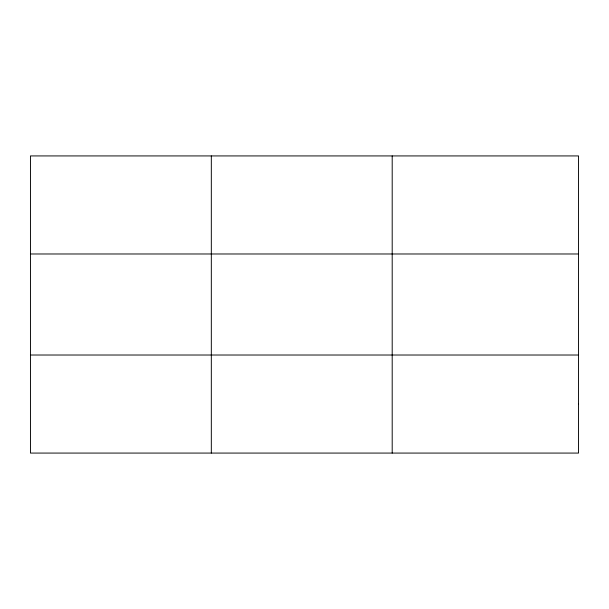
<?xml version="1.0" encoding="UTF-8"?>
<svg xmlns="http://www.w3.org/2000/svg" width="609" height="609" viewBox="0 0 609 609"><rect width="100%" height="100%" fill="white"/><g stroke="black" fill="none" stroke-linecap="round" stroke-linejoin="round"><path stroke-width="0.91" d="M211.323 155.927L211.323 453.073M392.196 155.927L392.196 453.073M30.45 253.983L578.55 253.983M30.45 355.017L578.55 355.017M578.55 404.041L578.55 453.073L30.45 453.073L30.45 155.927L578.55 155.927L578.55 404.041"/></g></svg>
